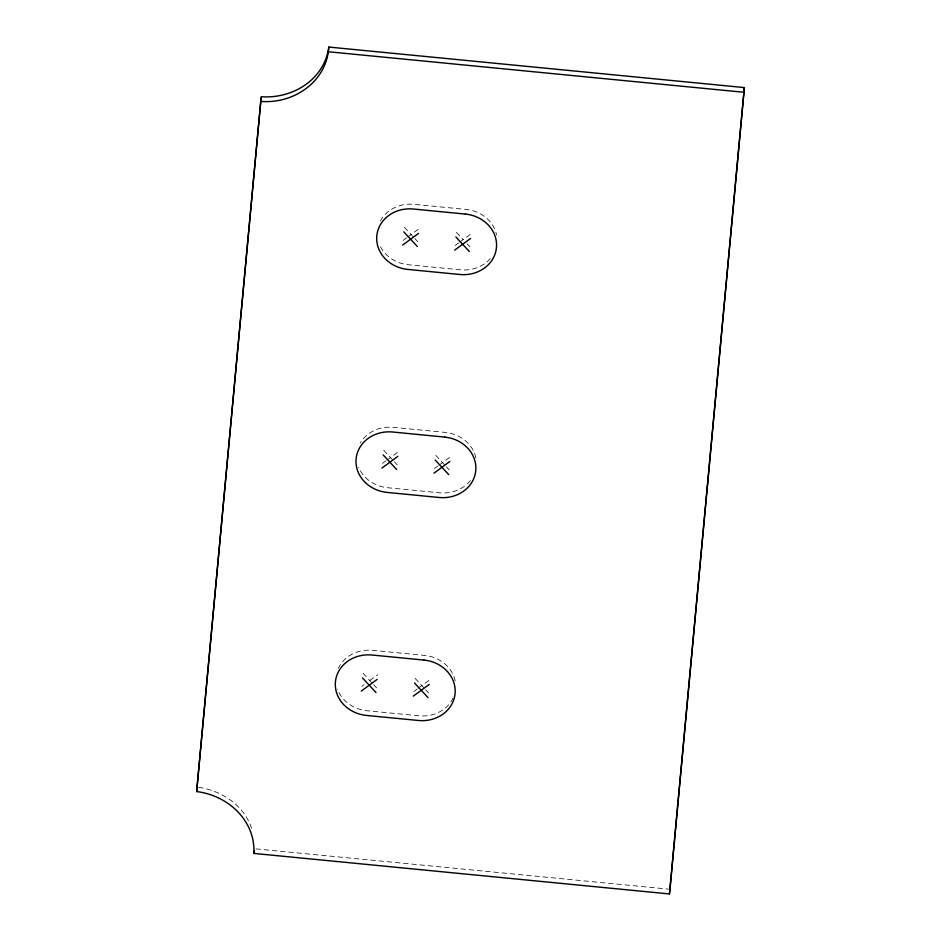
<?xml version="1.0" encoding="UTF-8"?>
<svg xmlns="http://www.w3.org/2000/svg" width="941" height="941" viewBox="0 0 941 941"><rect width="100%" height="100%" fill="white"/><g stroke="black" fill="none" stroke-linecap="round" stroke-linejoin="round"><path stroke-width="0.71" stroke-dasharray="4.71 3.53" d="M403.183 240.39L406.594 237.873M407.735 237.038L419.121 228.675M455.209 245.46L458.62 242.954M459.761 242.119L471.135 233.756M382.493 463.384L385.916 460.878M387.045 460.043L398.431 451.68M434.519 468.465L437.93 465.948M439.071 465.113L450.457 456.75M361.815 686.389L364.085 684.719M369.778 680.531L377.741 674.685M413.828 691.459L417.251 688.953M418.38 688.118L429.766 679.755M255.893 848.876L668.533 889.127M198.563 787.288C222.323 790.687 245.201 806.225 252.035 829.844M456.42 232.321L463.172 239.602M467.03 243.766L469.924 246.895M404.407 227.24L414.04 237.661M415.005 238.696L417.898 241.825M435.742 455.315L445.375 465.736M446.34 466.771L449.233 469.9M383.716 450.245L393.35 460.655M394.314 461.702L397.208 464.819M415.052 678.32L424.697 688.73M425.65 689.777L428.543 692.894M363.026 673.25L372.671 683.66M373.636 684.695L376.529 687.824M470.371 480.557A33.982 30.324 6.6 0 1 439.682 492.802L387.657 487.732A33.982 30.324 6.6 0 1 358.639 467.312M475.875 457.973A33.982 30.324 6.6 0 0 445.293 432.413L393.267 427.332A33.982 30.324 6.6 0 0 360.297 442.929M380.47 246.777A33.982 30.324 6.6 0 0 408.347 264.727L460.372 269.808A33.982 30.324 6.6 0 0 490.19 258.61M380.329 221.111A33.982 30.324 6.6 0 1 413.946 204.338L465.971 209.408A33.982 30.324 6.6 0 1 496.566 234.979M453.209 697.822A33.982 30.324 6.6 0 1 419.004 715.807L366.978 710.737A33.982 30.324 6.6 0 1 337.466 689.047M455.185 680.978A33.982 30.324 6.6 0 0 424.603 655.407L372.577 650.337A33.982 30.324 6.6 0 0 338.36 668.31"/><path stroke-width="1.41" d="M196.634 791.581L261.198 96.711C292.522 99.076 324.41 79.703 328.809 47.05L744.366 87.584L669.992 889.269L669.451 893.95L253.894 853.416C255.54 820.47 227.887 795.357 196.634 791.581L261.069 98.17M669.451 893.95L744.366 87.584M260.657 101.393C293.792 104.18 326.833 81.738 328.809 47.05M253.894 853.416L254.164 851.076M402.642 245.072L418.569 233.368M454.668 250.141L470.594 238.438M381.952 468.065L397.89 456.361M433.977 473.147L449.904 461.443M361.262 691.07L377.2 679.367M413.287 696.14L429.225 684.436M328.256 51.731L743.825 92.265M455.879 237.003L469.383 251.576M403.854 231.933L417.357 246.507M435.189 460.008L448.692 474.582M383.175 454.926L396.667 469.5M414.51 683.001L428.002 697.575M362.485 677.932L375.977 692.505M465.43 214.089L413.405 209.02A33.982 30.324 6.6 0 0 376.788 235.92A33.982 30.324 6.6 0 0 407.806 269.42L459.831 274.49A33.982 30.324 6.6 0 0 496.448 247.589A33.982 30.324 6.6 0 0 465.43 214.089M444.74 437.095L392.715 432.013A33.982 30.324 6.6 0 0 356.098 458.914A33.982 30.324 6.6 0 0 387.116 492.414L439.141 497.483A33.982 30.324 6.6 0 0 475.758 470.594A33.982 30.324 6.6 0 0 444.74 437.095M424.062 660.088L372.036 655.018A33.982 30.324 6.6 0 0 335.419 681.919A33.982 30.324 6.6 0 0 366.425 715.419L418.451 720.488A33.982 30.324 6.6 0 0 455.068 693.588A33.982 30.324 6.6 0 0 424.062 660.088"/></g></svg>
